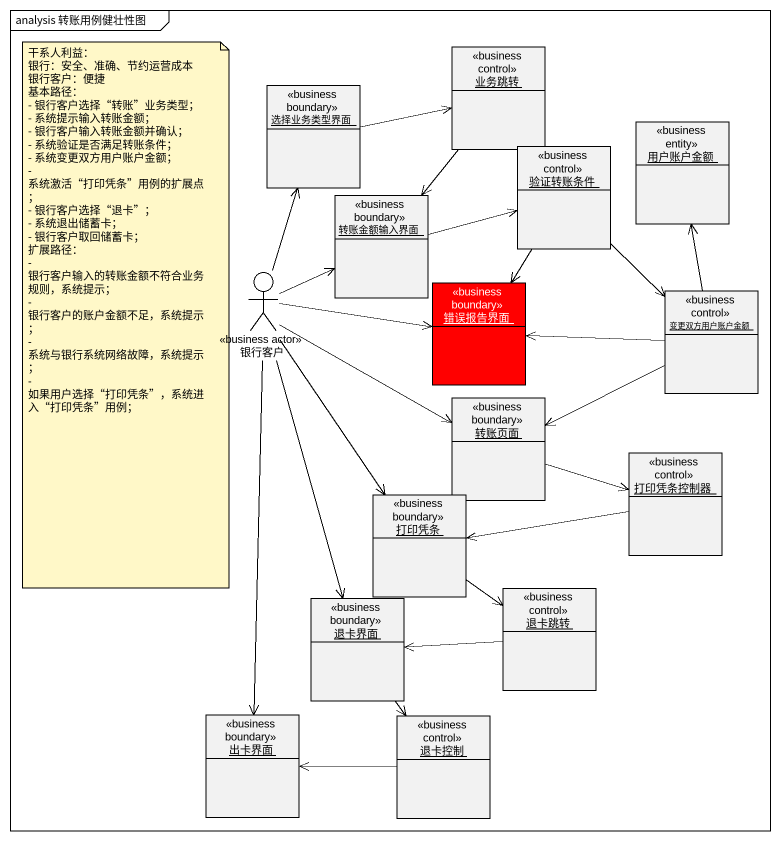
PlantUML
@startuml
mainframe analysis 转账用例健壮性图
allowmixing
hide circle
hide empty members
object 选择业务类型界面 <<business boundary>>
object 业务跳转 <<business control>>
object 用户账户金额 <<business entity>>
object 验证转账条件 <<business control>>
object 转账金额输入界面 <<business boundary>>
actor 银行客户 <<business actor>>
object 错误报告界面 <<business boundary>> #FF0000
object 变更双方用户账户金额 <<business control>>
object 转账页面 <<business boundary>>
object 打印凭条控制器 <<business control>>
object 打印凭条 <<business boundary>>
object 退卡界面 <<business boundary>>
object 退卡跳转 <<business control>>
object 出卡界面 <<business boundary>>
object 退卡控制 <<business control>>
选择业务类型界面 -right-> 业务跳转
业务跳转 --> 转账金额输入界面
验证转账条件 --> 错误报告界面
验证转账条件 --> 变更双方用户账户金额
转账金额输入界面 -right-> 验证转账条件
银行客户 -up-> 选择业务类型界面
银行客户 -up-> 转账金额输入界面
银行客户 -right-> 错误报告界面
银行客户 -right-> 转账页面
银行客户 --> 打印凭条
银行客户 --> 退卡界面
银行客户 --> 出卡界面
变更双方用户账户金额 -up-> 用户账户金额
变更双方用户账户金额 -left-> 错误报告界面
变更双方用户账户金额 -left-> 转账页面
转账页面 -right-> 打印凭条控制器
打印凭条控制器 -left-> 打印凭条
打印凭条 --> 退卡跳转
退卡界面 --> 退卡控制
退卡跳转 -left-> 退卡界面
退卡控制 -left-> 出卡界面
note as N1
  干系人利益：
  银行：安全、准确、节约运营成本
  银行客户：便捷
  基本路径：
  - 银行客户选择“转账”业务类型；
  - 系统提示输入转账金额；
  - 银行客户输入转账金额并确认；
  - 系统验证是否满足转账条件；
  - 系统变更双方用户账户金额；
  - 系统激活“打印凭条”用例的扩展点；
  - 银行客户选择“退卡”；
  - 系统退出储蓄卡；
  - 银行客户取回储蓄卡；
  扩展路径：
  - 银行客户输入的转账金额不符合业务规则，系统提示；
  - 银行客户的账户金额不足，系统提示；
  - 系统与银行系统网络故障，系统提示；
  - 如果用户选择“打印凭条”，系统进入“打印凭条”用例；
end note
@enduml
